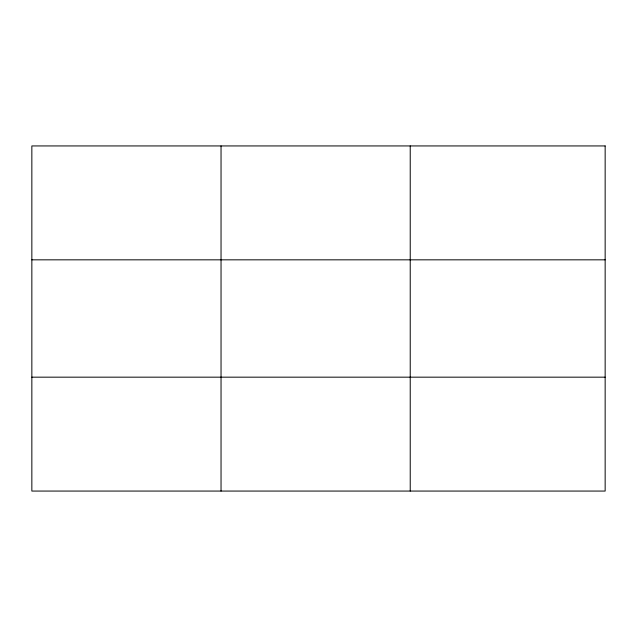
<?xml version="1.0" encoding="UTF-8"?>
<svg xmlns="http://www.w3.org/2000/svg" width="637" height="637" viewBox="0 0 637 637"><rect width="100%" height="100%" fill="white"/><g stroke="black" fill="none" stroke-linecap="round" stroke-linejoin="round"><path stroke-width="0.96" d="M221.039 145.937L221.039 491.063M410.228 145.937L410.228 491.063M31.85 259.832L605.15 259.832M31.85 377.168L605.15 377.168M605.15 145.937L605.15 491.063L31.85 491.063L31.85 145.937L605.15 145.937"/></g></svg>
